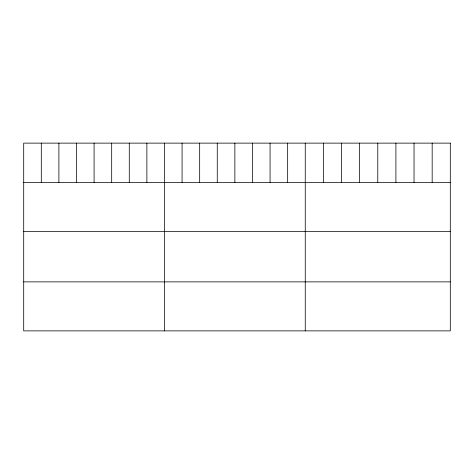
<?xml version="1.0" encoding="UTF-8"?>
<svg xmlns="http://www.w3.org/2000/svg" width="474" height="474" viewBox="0 0 474 474"><rect width="100%" height="100%" fill="white"/><g stroke="black" fill="none" stroke-linecap="round" stroke-linejoin="round"><path stroke-width="0.71" d="M23.7 182.372L450.3 182.372M23.7 231.377L450.3 231.377M23.7 281.87L450.3 281.87M432.17 143.124L432.17 182.372M414.039 143.124L414.039 182.372M395.909 143.124L395.909 182.372M377.778 143.124L377.778 182.372M359.648 143.124L359.648 182.372M341.517 143.124L341.517 182.372M323.387 143.124L323.387 182.372M305.256 143.124L305.256 330.876M287.659 143.124L287.659 182.372M270.062 143.124L270.062 182.372M252.464 143.124L252.464 182.372M234.867 143.124L234.867 182.372M217.27 143.124L217.27 182.372M199.673 143.124L199.673 182.372M182.075 143.124L182.075 182.372M164.478 143.124L164.478 330.876M146.881 143.124L146.881 182.372M129.284 143.124L129.284 182.372M111.686 143.124L111.686 182.372M94.089 143.124L94.089 182.372M76.492 143.124L76.492 182.372M58.895 143.124L58.895 182.372M41.297 143.124L41.297 182.372M450.3 143.124L23.7 143.124L23.7 330.876L450.3 330.876L450.3 143.124"/></g></svg>
